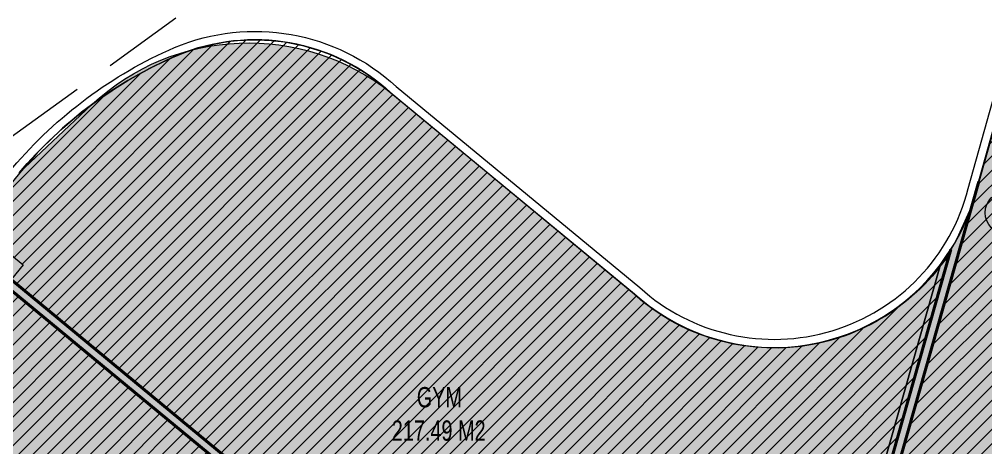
# Model space of a CAD drawing. Header units: millimetres. Extents: x -11451263 to 11578383104, y -507 to 1450429.
# Drawn here: x 12351012 to 12374793, y 1132906 to 1143449 of the extents above; entities that cross this region are included whole.
import ezdxf

# ---------------------------------------------------------------- set-up
doc = ezdxf.new("R2010")
doc.units = ezdxf.units.MM
doc.header["$MEASUREMENT"] = 0
doc.linetypes.add('DASH2-1', pattern=[3, 2, -1])
doc.layers.get('0').update_dxf_attribs({"linetype": 'CONTINUOUS', "lineweight": 13})
doc.layers.get('Defpoints').update_dxf_attribs({"color": 5, "linetype": 'CONTINUOUS', "lineweight": 13})
for name, color, linetype, lineweight in [('DO DIEN TICH THONG THUY', 141, 'CONTINUOUS', 13), ('KT-Chu viet', 255, 'CONTINUOUS', 20), ('KT-Kich thuoc', 159, 'CONTINUOUS', 18), ('KT-Net cat', 1, 'CONTINUOUS', 40), ('KT-Net cua', 87, 'CONTINUOUS', 9), ('KT-Net to mau', 159, 'CONTINUOUS', 18)]:
    doc.layers.add(name, color=color, linetype=linetype, lineweight=lineweight)
doc.styles.add('Xref_ST_MBDV Cot vach 30.7.2022$0$Arial', font='arial.ttf', dxfattribs={"width": 0.7})
pattern_1 = [(45, (0, 0), (-176.7766952966369, 176.7766952966369), [])]

# ---------------------------------------------------------------- blocks, each defined once
blk = doc.blocks.new('WWW')
at = {"layer": 'Defpoints', "linetype": 'DASH2-1', "lineweight": 13, "ltscale": 1000, "flags": 128}
blk.add_lwpolyline([(11429816.83619249, 1022160.11654377), (11450185.49670112, 1019986.391927242), (11488615.66733754, 1021167.255579472), (11491469.21243858, 1024811.360972404), (11462655.78743005, 1159053.890039921), (11457975.31629252, 1176930.890178204), (11455625.97722399, 1177744.852323532), (11446686.1578691, 1170981.351434231), (11423166.61122441, 1153069.948107719), (11399484.09766066, 1135982.713739872, 0.6848770391193201), (11429816.83619249, 1022160.116543293)], format="xyb", dxfattribs=at)
blk = doc.blocks.new('l4 hatch')
at = {"true_color": 0xd0c825}
h = blk.add_hatch(color=52, dxfattribs=at)
h.dxf.hatch_style = 1
h.paths.add_polyline_path([(12376793.49863281, 1147203.757503122), (12384143.04717494, 1145132.777860932), (12378277.86554836, 1124444.735495003), (12397405.3472768, 1119021.981982995), (12406069.43267519, 1149854.729071843), (12405875.94367224, 1149906.704798491), (12406471.75734355, 1152014.81768116), (12408612.31013164, 1151409.958476272), (12409129.24933967, 1149275.126352741), (12406427.36542012, 1139713.354829764), (12405176.35214501, 1140066.855500957), (12398714.0843103, 1117197.35017533), (12376580.75266743, 1123451.597409694), (12375669.80823115, 1120227.82974766), (12379134.15711283, 1119248.903354451), (12378372.77031162, 1116554.410790444), (12388958.27679706, 1113563.248385099), (12390630.60668103, 1119481.510229619), (12392362.7804439, 1118992.047208836), (12389875.99785881, 1110187.217304961), (12374790.07579277, 1114385.110276513), (12369557.55004019, 1118706.15574455), (12364205.83001548, 1112225.545193932), (12363053.83662298, 1113185.831170143), (12362796.7418058, 1112874.517132146), (12360366.32206468, 1114878.406567487), (12366024.74553259, 1121623.563059658), (12357259.41527241, 1128862.015842804), (12358533.34863281, 1130404.611428698), (12367091.99769867, 1123336.557648302), (12371052.21896147, 1128131.792707896), (12373682.78619243, 1137411.789729517), (12374048.017184, 1137966.885213239), (12374406.57897553, 1138740.568900357), (12374499.65287894, 1139019.418307171), (12374529.78099645, 1139123.024346651)])
at = {"true_color": 0xf1f36d}
h = blk.add_hatch(color=51, dxfattribs=at)
h.dxf.hatch_style = 1
edge = h.paths.add_edge_path()
edge.add_line((12400219.80233426, 1110383.30368062), (12401089.3729332, 1113460.650296729))
edge.add_line((12401089.3729332, 1113460.650296729), (12403982.11324985, 1112643.24418571))
edge.add_line((12403982.11324985, 1112643.24418571), (12400731.79844209, 1101202.194755013))
edge.add_arc((12384747.38885444, 1116683.500600581), 22252.46459495314, 295.91319796254714, 315.9160212841127, ccw=False)
edge.add_arc((12384747.38885445, 1116683.500600571), 22252.46459494039, 266.6800111904523, 295.91319796253634, ccw=False)
edge.add_arc((12384747.38885446, 1116683.500600588), 22252.46459495658, 254.7926241499209, 266.6800111904404, ccw=False)
edge.add_arc((12380761.53824129, 1106171.09403192), 11116.07653176252, 225.8946010476715, 260.4133037279498, ccw=False)
edge.add_arc((12359369.7338215, 1082995.007668224), 20428.53608173132, 48.05329194904955, 128.7728874106127)
edge.add_line((12346576.67043913, 1098921.796915812), (12338221.62198788, 1105809.459323321))
edge.add_line((12338221.62198788, 1105809.459323321), (12334655.68752882, 1101491.492040846))
edge.add_line((12334655.68752882, 1101491.492040846), (12337123.06419075, 1099453.839752336))
edge.add_line((12337123.06419075, 1099453.839752336), (12338523.9519049, 1101150.163338106))
edge.add_line((12338523.9519049, 1101150.163338106), (12344409.43879922, 1096289.791752361))
edge.add_line((12344409.43879922, 1096289.791752361), (12338633.6088363, 1089295.89890154))
edge.add_arc((12329798.76408801, 1100390.32835094), 14182.41328315373, 285.1943048182346, 308.5314178223927, ccw=False)
edge.add_line((12333515.87894945, 1086703.696053657), (12324997.49780938, 1083466.374458999))
edge.add_arc((12323541.68254624, 1087297.068728429), 4098.001545417509, 185.0009522752696, 290.80877027961463, ccw=False)
edge.add_arc((12381728.43583683, 1084938.332523537), 62301.31341709091, 168.3712645409132, 178.1589879850751, ccw=False)
edge.add_arc((12381867.7634683, 1084914.288763395), 62442.62789425895, 161.683679117772, 168.3754247440154, ccw=False)
edge.add_arc((12328856.15535976, 1102603.514463115), 6559.090307587095, 146.2377398972599, 162.8493798023101, ccw=False)
edge.add_line((12323403.25095712, 1106248.716685041), (12331045.28472279, 1115493.601350392))
edge.add_arc((12331662.25335985, 1114983.600920159), 800.4690737037384, 50.484602841932826, 140.4220835182263, ccw=False)
edge.add_line((12332171.58027014, 1115601.125685986), (12333430.3880579, 1114561.554957429))
edge.add_arc((12333856.735912, 1115077.816125907), 669.5506603502787, 230.4488270478515, 324.9010922184792)
edge.add_line((12334404.53593456, 1114692.831422233), (12338634.7882432, 1119815.209846795))
edge.add_arc((12337784.47813034, 1120517.427843955), 1102.786200299066, 320.4488276841646, 392.3574911413926)
edge.add_arc((12341621.19350976, 1122948.29038935), 3439.182273536708, 132.6961391522161, 212.3574911413992, ccw=False)
edge.add_line((12339289.04911451, 1125475.952793689), (12351004.72675876, 1139669.725482965))
edge.add_line((12351004.72675876, 1139669.725482965), (12352791.13812613, 1141343.918540631))
edge.add_arc((12356647.26861477, 1137229.318191882), 5639.120354746039, 51.52005292279148, 133.1426992224218, ccw=False)
edge.add_line((12360156.15877705, 1141643.768124132), (12366317.45608556, 1136549.255712361))
edge.add_arc((12369587.49224866, 1140504.033595303), 5131.608384450769, 230.4141143349469, 322.9445495070253)
edge.add_line((12373682.78619243, 1137411.789729517), (12371052.21896147, 1128131.792707896))
edge.add_line((12371052.21896147, 1128131.792707896), (12367219.4320358, 1123490.70206486))
edge.add_line((12367219.4320358, 1123490.70206486), (12367092.07860851, 1123336.4908313))
edge.add_line((12367092.07860851, 1123336.4908313), (12358533.34863237, 1130404.611428166))
edge.add_line((12358533.34863237, 1130404.611428166), (12353249.36014265, 1124006.272497059))
edge.add_line((12353249.36014265, 1124006.272497059), (12359302.07586798, 1119007.712615399))
edge.add_line((12359302.07586798, 1119007.712615399), (12357391.77459775, 1116694.544181657))
edge.add_line((12357391.77459775, 1116694.544181657), (12351338.98353315, 1121693.166096698))
edge.add_line((12351338.98353315, 1121693.166096698), (12341532.76989268, 1109818.901448269))
edge.add_line((12341532.76989268, 1109818.901448269), (12345773.5796858, 1106316.681475364))
edge.add_line((12345773.5796858, 1106316.681475364), (12347005.67256358, 1105299.172910964))
edge.add_arc((12348918.12981434, 1107619.25821192), 3006.70725872542, 230.5010804700874, 318.4150111873356)
edge.add_line((12351167.06268596, 1105623.615588949), (12353266.79734316, 1108169.419716926))
edge.add_line((12353266.79734316, 1108169.419716926), (12345413.74342888, 1114518.340860053))
edge.add_line((12345413.74342888, 1114518.340860053), (12347390.89349337, 1116912.455854494))
edge.add_line((12347390.89349337, 1116912.455854494), (12355176.67858637, 1110482.934815533))
edge.add_line((12355176.67858637, 1110482.934815533), (12359410.01311976, 1115604.937495031))
edge.add_line((12359410.01311976, 1115604.937495031), (12360334.97890893, 1114840.453393304))
edge.add_line((12360334.97890893, 1114840.453393304), (12360367.11805355, 1114879.370423519))
edge.add_line((12360367.11805355, 1114879.370423519), (12362795.94581929, 1112873.553274163))
edge.add_line((12362795.94581929, 1112873.553274163), (12363053.83662313, 1113185.831170018))
edge.add_line((12363053.83662313, 1113185.831170018), (12364205.83001548, 1112225.545193932))
edge.add_line((12364205.83001548, 1112225.545193932), (12369557.55004019, 1118706.15574455))
edge.add_line((12369557.55004019, 1118706.15574455), (12374790.07579277, 1114385.110276513))
edge.add_line((12374790.07579277, 1114385.110276513), (12373517.71802724, 1112844.422513033))
edge.add_line((12373517.71802724, 1112844.422513033), (12375831.89565942, 1110933.533672365))
edge.add_line((12375831.89565942, 1110933.533672365), (12387299.54127881, 1107693.103884303))
edge.add_line((12387299.54127881, 1107693.103884303), (12388140.74879118, 1110670.077406785))
edge.add_line((12388140.74879118, 1110670.077406785), (12389874.10590862, 1110180.51856914))
edge.add_line((12389874.10590862, 1110180.51856914), (12390691.71378567, 1113073.444991572))
edge.add_line((12390691.71378567, 1113073.444991572), (12400219.09143031, 1110380.787843639))
edge.add_line((12400219.09143031, 1110380.787843639), (12400219.80233426, 1110383.30368062))
at = {"elevation": 3.758017812330942e-10}
blk.add_lwpolyline([(12389875.99785881, 1110187.217304961), (12374790.07579277, 1114385.110276513), (12369557.55004019, 1118706.15574455), (12364205.83001548, 1112225.545193932), (12363053.83662298, 1113185.831170143), (12362796.7418058, 1112874.517132146), (12360366.32206468, 1114878.406567487), (12366024.74553259, 1121623.563059658), (12357259.41527241, 1128862.015842804), (12358533.34863281, 1130404.611428698), (12367091.99769867, 1123336.557648302), (12371052.21896147, 1128131.792707896), (12373682.78619243, 1137411.789729517), (12374048.017184, 1137966.885213239), (12374406.57897553, 1138740.568900357), (12374499.65287894, 1139019.418307171), (12374529.78099645, 1139123.024346651), (12376793.49863281, 1147203.757503122)], dxfattribs=at)
blk.add_lwpolyline([(12351004.72675876, 1139669.725482965), (12352791.13812613, 1141343.918540631, -0.3720091501662979), (12360156.15877705, 1141643.768124132), (12366317.45608556, 1136549.255712361, 0.427208984071991), (12373682.78619243, 1137411.789729517), (12371052.21896147, 1128131.792707896), (12367219.4320358, 1123490.70206486), (12367092.07860851, 1123336.4908313), (12358533.34863237, 1130404.611428166), (12353249.36014265, 1124006.272497059), (12359302.07586798, 1119007.712615399), (12357391.77459775, 1116694.544181657), (12351338.98353315, 1121693.166096698), (12341532.76989268, 1109818.901448269)], format="xyb")

msp = doc.modelspace()

# ---------------------------------------------------------------- hatches: boundary and pattern name
at = {"layer": 'DO DIEN TICH THONG THUY'}
h = msp.add_hatch(dxfattribs=at)
h.set_pattern_fill('ANSI31', color=256, scale=2000)
h.set_pattern_definition(pattern_1)
edge = h.paths.add_edge_path(flags=16)
edge.add_arc((12376270.09134918, 1124383.632635094), 765, 0, 360)
edge = h.paths.add_edge_path()
edge.add_arc((12381223.94931548, 1137015.090765591), 765.0000000005198, 43.987224424678516, 284.4378680177549, ccw=False)
edge.add_line((12381774.36274147, 1137546.381703298), (12383781.90114277, 1144646.806151022))
edge.add_arc((12383589.68594214, 1145387.264331236), 764.9999999999104, 172.8670844201907, 284.5521856602909, ccw=False)
edge.add_line((12382830.60645545, 1145482.255556557), (12378113.611269, 1146815.14394855))
edge.add_arc((12377661.80231349, 1147062.315281273), 514.9999999999593, 177.1242073181675, 331.3182334660634, ccw=False)
edge.add_line((12377147.45088212, 1147088.15333558), (12376803.86179952, 1147185.241817063))
edge.add_line((12376803.86179952, 1147185.241817063), (12372110.52089774, 1130546.824675261))
edge.add_arc((12372505.64097478, 1129891.763514213), 764.9999999987695, -152.7445030295862, 121.0975579498861, ccw=False)
edge.add_line((12371825.57647, 1129541.42472199), (12371475.61074051, 1128306.831327384))
edge.add_line((12371475.61074051, 1128306.831327384), (12367394.76061672, 1123365.362986749))
edge.add_line((12367394.76061672, 1123365.362986749), (12370995.51161841, 1120391.727589726))
edge.add_line((12370995.51161841, 1120391.727589726), (12374113.13529843, 1124166.829960284))
edge.add_line((12374113.13529843, 1124166.829960284), (12377708.01333019, 1123164.18769185))
edge.add_line((12377708.01333019, 1123164.18769185), (12379047.47330187, 1127901.698228894))
edge.add_arc((12378858.21290864, 1128642.917159815), 765.0000000000118, 44.10142859403061, 284.32366384828873, ccw=False)
edge.add_line((12379407.56625224, 1129175.304146768), (12381414.68675808, 1136274.250548006))
h = msp.add_hatch(dxfattribs=at)
h.set_pattern_fill('ANSI31', color=256, scale=2000)
h.set_pattern_definition(pattern_1)
edge = h.paths.add_edge_path()
edge.add_arc((12358786.86109986, 1133278.428247008), 10055.26716477482, 112.6482604915437, 140.6044841214299)
edge.add_line((12351016.31909238, 1139660.20501097), (12349948.08066024, 1138359.502727267))
edge.add_line((12349948.08066024, 1138359.502727267), (12351104.69630624, 1137404.326127699))
edge.add_line((12351104.69630624, 1137404.326127699), (12350816.97211122, 1137055.92323107))
edge.add_line((12350816.97211122, 1137055.92323107), (12367217.33679306, 1123511.886234415))
edge.add_line((12367217.33679306, 1123511.886234415), (12371267.57593695, 1128416.288003613))
edge.add_line((12371267.57593695, 1128416.288003613), (12373896.14401101, 1137689.232489222))
edge.add_arc((12369587.49283355, 1140504.033173807), 5146.608384453166, 227.9625482596859, 326.8437979871533, ccw=False)
edge.add_line((12366141.24035775, 1136681.609631611), (12359945.6284566, 1141807.859008463))
edge.add_arc((12356808.72782327, 1138016.584439456), 4920.762993782174, 50.39564389930109, 112.6359557563438)
h = msp.add_hatch(dxfattribs=at)
h.set_pattern_fill('ANSI31', color=256, scale=2000)
h.set_pattern_definition(pattern_1)
edge = h.paths.add_edge_path()
edge.add_line((12353079.43257963, 1107915.622014374), (12351169.13117436, 1105602.453517742))
edge.add_line((12351169.13117436, 1105602.453517742), (12349704.07038237, 1106812.35573361))
edge.add_line((12349704.07038237, 1106812.35573361), (12347857.44570236, 1104576.292848713))
edge.add_line((12347857.44570236, 1104576.292848713), (12341511.62344488, 1109816.911097826))
edge.add_line((12341511.62344488, 1109816.911097826), (12345347.76670443, 1114437.720024036))
edge.add_line((12345347.76670443, 1114437.720024036), (12342869.01385176, 1116484.823476953))
edge.add_line((12342869.01385176, 1116484.823476953), (12356045.29997375, 1132439.881603737))
edge.add_line((12356045.29997375, 1132439.881603737), (12350670.51560226, 1136878.580213015))
edge.add_line((12350670.51560226, 1136878.580213015), (12350130.44260648, 1136224.610175233))
edge.add_line((12350130.44260648, 1136224.610175233), (12348973.85833919, 1137179.760861079))
edge.add_line((12348973.85833919, 1137179.760861079), (12345618.0955962, 1133116.29480196))
edge.add_line((12345618.0955962, 1133116.29480196), (12346774.67977608, 1132161.144188294))
edge.add_line((12346774.67977608, 1132161.144188294), (12345800.42607652, 1130981.428235665))
edge.add_line((12345800.42607652, 1130981.428235665), (12344643.84180924, 1131936.578921511))
edge.add_line((12344643.84180924, 1131936.578921511), (12340265.26446532, 1126634.594905684))
edge.add_line((12340265.26446532, 1126634.594905684), (12341418.11299339, 1125682.529333455))
edge.add_line((12341418.11299339, 1125682.529333455), (12340443.85929382, 1124502.813380827))
edge.add_line((12340443.85929382, 1124502.813380827), (12339291.15309149, 1125454.761415122))
edge.add_arc((12342533.21747403, 1122828.654020978), 4172.220213045583, 140.9921513500795, 204.2775043871606)
edge.add_arc((12337149.10351878, 1120557.366672575), 1675.740262050382, -26.60249779520342, 19.372313201438715, ccw=False)
edge.add_line((12338647.44106215, 1119806.973421021), (12337310.69405365, 1118188.317242175))
edge.add_line((12337310.69405365, 1118188.317242175), (12338312.9983884, 1117360.576713583))
edge.add_line((12338312.9983884, 1117360.576713583), (12337338.74468884, 1116180.860760954))
edge.add_line((12337338.74468884, 1116180.860760954), (12336336.44035369, 1117008.601289878))
edge.add_line((12336336.44035369, 1117008.601289878), (12334416.1023622, 1114683.279493971))
edge.add_arc((12333846.5148572, 1115153.666228078), 738.7107725442405, 234.8556341818921, 320.4488276841643, ccw=False)
edge.add_line((12333421.2844244, 1114549.619305651), (12332162.02734068, 1115589.561079491))
edge.add_arc((12331662.18642466, 1114984.307756604), 784.9665764783334, 50.44882705284012, 140.4580457501444)
edge.add_line((12331056.8526869, 1115484.051282936), (12329571.63862458, 1113685.617544919))
edge.add_line((12329571.63862458, 1113685.617544919), (12330728.14792995, 1112730.528765431))
edge.add_line((12330728.14792995, 1112730.528765431), (12329753.88977095, 1111550.807412909))
edge.add_line((12329753.88977095, 1111550.807412909), (12328596.44532544, 1112507.577546305))
edge.add_line((12328596.44532544, 1112507.577546305), (12324222.66035227, 1107208.610946274))
edge.add_line((12324222.66035227, 1107208.610946274), (12325390.9296844, 1106243.810295426))
edge.add_line((12325390.9296844, 1106243.810295426), (12324404.87882531, 1105073.836879793))
edge.add_line((12324404.87882531, 1105073.836879793), (12323269.91657392, 1106011.131293597))
edge.add_arc((12328954.20837056, 1102556.836893163), 6651.565457408321, 148.7133159674948, 162.715722936597)
edge.add_arc((12381812.67070262, 1084928.639031027), 62370.81601055151, 161.680165901774, 178.1517937129905)
edge.add_arc((12323525.36983333, 1087270.061403122), 4064.475680534731, 184.6550368129692, 282.6926885835838)
edge.add_arc((12324746.92409721, 1083995.738837391), 764.95479106766, -27.233712356056117, 244.5680975096666, ccw=False)
edge.add_line((12325427.08155888, 1083645.679328582), (12333523.51829724, 1086722.645369647))
edge.add_arc((12329815.7792764, 1100363.768552979), 14136.03800042608, 285.2059761134344, 308.5381669145758)
edge.add_line((12338623.03735681, 1089306.654306735), (12344390.8997948, 1096296.510153841))
edge.add_line((12344390.8997948, 1096296.510153841), (12342001.16503593, 1098270.042830898))
edge.add_line((12342001.16503593, 1098270.042830898), (12341645.57889328, 1097839.466446356))
edge.add_line((12341645.57889328, 1097839.466446356), (12339255.22334459, 1099813.511794936))
edge.add_line((12339255.22334459, 1099813.511794936), (12338745.81114211, 1099196.667282564))
edge.add_line((12338745.81114211, 1099196.667282564), (12337666.34174298, 1100088.133647172))
edge.add_line((12337666.34174298, 1100088.133647172), (12337125.07852627, 1099432.722402723))
edge.add_line((12337125.07852627, 1099432.722402723), (12334634.56717278, 1101489.480198454))
edge.add_line((12334634.56717278, 1101489.480198454), (12338219.56609215, 1105830.526347894))
edge.add_line((12338219.56609215, 1105830.526347894), (12343385.70022203, 1101564.194177052))
edge.add_line((12343385.70022203, 1101564.194177052), (12344533.37754013, 1102950.842584255))
edge.add_line((12344533.37754013, 1102950.842584255), (12347496.41060082, 1100503.858647341))
edge.add_line((12347496.41060082, 1100503.858647341), (12348084.02655311, 1100042.463995518))
edge.add_arc((12359377.46947681, 1082961.623653055), 20476.74192530449, 100.55631530687288, 123.4717236455624, ccw=False)
edge.add_line((12355626.09214051, 1103091.803184201), (12355344.37978664, 1106045.14356073))
edge.add_line((12355344.37978664, 1106045.14356073), (12353079.43257963, 1107915.622014374))
h.paths.add_polyline_path([(12334223.26175265, 1098949.738781297), (12333249.00805309, 1097770.022828668), (12334428.72400572, 1096795.769129105), (12335402.97770528, 1097975.485081734)], flags=16)
h.paths.add_polyline_path([(12339312.23256661, 1094747.075589573), (12338337.97886705, 1093567.359636944), (12339517.69481968, 1092593.105937381), (12340491.94851924, 1093772.82189001)], flags=16)
h.paths.add_polyline_path([(12328874.41791191, 1092472.866884509), (12327900.16421235, 1091293.15093188), (12329079.88016498, 1090318.897232317), (12330054.13386454, 1091498.613184946)], flags=16)
edge = h.paths.add_edge_path(flags=16)
edge.add_arc((12321644.40488482, 1097451.537528916), 764.8106147256317, 0, 360)
edge = h.paths.add_edge_path(flags=16)
edge.add_arc((12333441.5642487, 1087709.000336624), 764.8106147256317, 0, 360)
edge = h.paths.add_edge_path(flags=16)
edge.add_arc((12320582.68950916, 1087434.439573704), 764.8106147256317, 0, 360)

# ---------------------------------------------------------------- linework, layer by layer
msp.add_lwpolyline([(12381414.68675808, 1136274.250548006, -1.739942910626278), (12381774.36274147, 1137546.381703298), (12383781.90114277, 1144646.806151022, -0.5299482604465273), (12382830.60645545, 1145482.255556557), (12378113.611269, 1146815.14394855, -0.7968191057759489), (12377147.45088212, 1147088.15333558), (12376803.86179952, 1147185.241817063), (12372110.52089774, 1130546.824675261, -2.5335263990059), (12371825.57647, 1129541.42472199), (12371475.61074051, 1128306.831327384), (12367394.76061672, 1123365.362986749), (12370995.51161841, 1120391.727589726), (12374113.13529843, 1124166.829960284), (12377708.01333019, 1123164.18769185), (12379047.47330187, 1127901.698228894, -1.735936071151795), (12379407.56625224, 1129175.304146768), (12381414.68675808, 1136274.250548006)], format="xyb", dxfattribs=at)
at = {"layer": 'DO DIEN TICH THONG THUY', "elevation": 2.697206872064481e-08}
msp.add_lwpolyline([(12354914.85111398, 1142558.295510297, 0.1225906753167502), (12351016.31909238, 1139660.20501097), (12349948.08066024, 1138359.502727267), (12351104.69630624, 1137404.326127699), (12350816.97211122, 1137055.92323107), (12367217.33679306, 1123511.886234415), (12371267.57593695, 1128416.288003613), (12373896.14401101, 1137689.232489222, -0.4603781987148579), (12366141.24035775, 1136681.609631611), (12359945.6284566, 1141807.859008463, 0.2784540746824246)], format="xyb", close=True, dxfattribs=at)
at = {"layer": 'DO DIEN TICH THONG THUY'}
msp.add_lwpolyline([(12342869.01385176, 1116484.823476953), (12356045.29997375, 1132439.881603737), (12350670.51560226, 1136878.580213015)], dxfattribs=at)
msp.add_circle((12375296.06568683, 1138690.141715624, 2.697206872064481e-08), 515, dxfattribs=at)
at = {"layer": 'KT-Net cat'}
for p, q in [((12371462.03861465, 1128313.953442203, -2.108423784682965e-09), (12374621.6691926, 1139460.356395796, -2.108423784682965e-09)), ((12360742.54320248, 1128839.560070162), (12349562.2392866, 1138072.674878763)), ((12360615.18977506, 1128685.348836705), (12349434.88585918, 1137918.463645306)), ((12371281.07693673, 1128408.914973444), (12373938.34068271, 1137783.090762648, -2.108423784684659e-09))]:
    msp.add_line(p, q, dxfattribs=at)
at = {"layer": 'KT-Net cua', "elevation": -2.108423784683342e-09}
for points in [[(12350851.37330307, 1139798.117005001, -0.1142951996060862), (12354830.55075567, 1142756.086209176, -0.2928743732055457), (12360287.71339066, 1141794.509921805), (12366281.7861587, 1136844.379551202, 0.5644825679610956), (12374365.97738051, 1139284.669941579), (12380085.28005344, 1159688.036123031, -0.1237807818447552), (12381854.45024449, 1162267.144696614), (12395989.16260947, 1173749.069903687, -0.5060665347596186), (12404028.22578766, 1171190.924874009), (12409495.62320385, 1148611.914702274), (12411466.35739189, 1140043.183588952, -0.1334181393599056), (12411322.77527029, 1137820.81834226), (12400910.51503018, 1101099.324309885), (12400910.51503018, 1101099.324309885, -0.2736962313242766), (12378867.26035872, 1095014.691988909), (12378867.26035872, 1095014.691988909), (12378867.26035872, 1095014.691988909), (12378867.26035872, 1095014.691988908, -0.1569564258839065), (12372715.69158248, 1098213.837160872, 0.3630403636498065), (12346725.05436469, 1098787.380433647)], [(12351004.72734368, 1139669.725061496, -0.1142243597845348), (12354909.07664846, 1142572.139481946, -0.2930792802658226), (12360156.15936195, 1141643.767702626), (12366151.04819878, 1136692.96339177, 0.5640428438833838), (12374559.18131073, 1139232.924092229), (12380275.63513314, 1159626.127122027, -0.123283439034603), (12381983.7629221, 1162114.516572664), (12396111.08503206, 1173590.43851959, -0.505192603905608), (12403835.93983126, 1171135.19816324), (12409300.96983379, 1148565.964829175), (12411270.87184891, 1140000.85199475, -0.1335932769556973), (12411131.83791693, 1137880.586654415), (12400731.79902697, 1101202.194333515, -0.2732098180460797), (12378910.26966827, 1095210.256052321, -0.1573448974795951), (12372852.83854963, 1098359.588160399, 0.3634284592099817), (12346583.94802571, 1098930.615214773)]]:
    msp.add_lwpolyline(points, format="xyb", dxfattribs=at)

# ---------------------------------------------------------------- block references
at = {"layer": 'KT-Kich thuoc'}
msp.add_blockref('WWW', (945000.0000045765, 4.596775397658348e-06, 1.190182883904904e-08), dxfattribs=at)
at = {"layer": 'KT-Net to mau'}
msp.add_blockref('l4 hatch', (-0.000173499807715416, -0.0002076071687042713, -1.777385320306449e-09), dxfattribs=at)

# ---------------------------------------------------------------- texts
at = {"layer": 'KT-Chu viet', "style": 'Xref_ST_MBDV Cot vach 30.7.2022$0$Arial', "width": 0.7}
msp.add_text('GYM', height=500, dxfattribs=at).set_placement((12360793.46748376, 1133897.823315113))
at = {"layer": 'KT-Chu viet', "insert": (12361331.7381575, 1133577.167482819), "char_height": 500, "width": 5339.45268739584, "attachment_point": 2, "style": 'Xref_ST_MBDV Cot vach 30.7.2022$0$Arial'}
msp.add_mtext('217.49 M2', dxfattribs=at)

doc.saveas('drawing.dxf')
